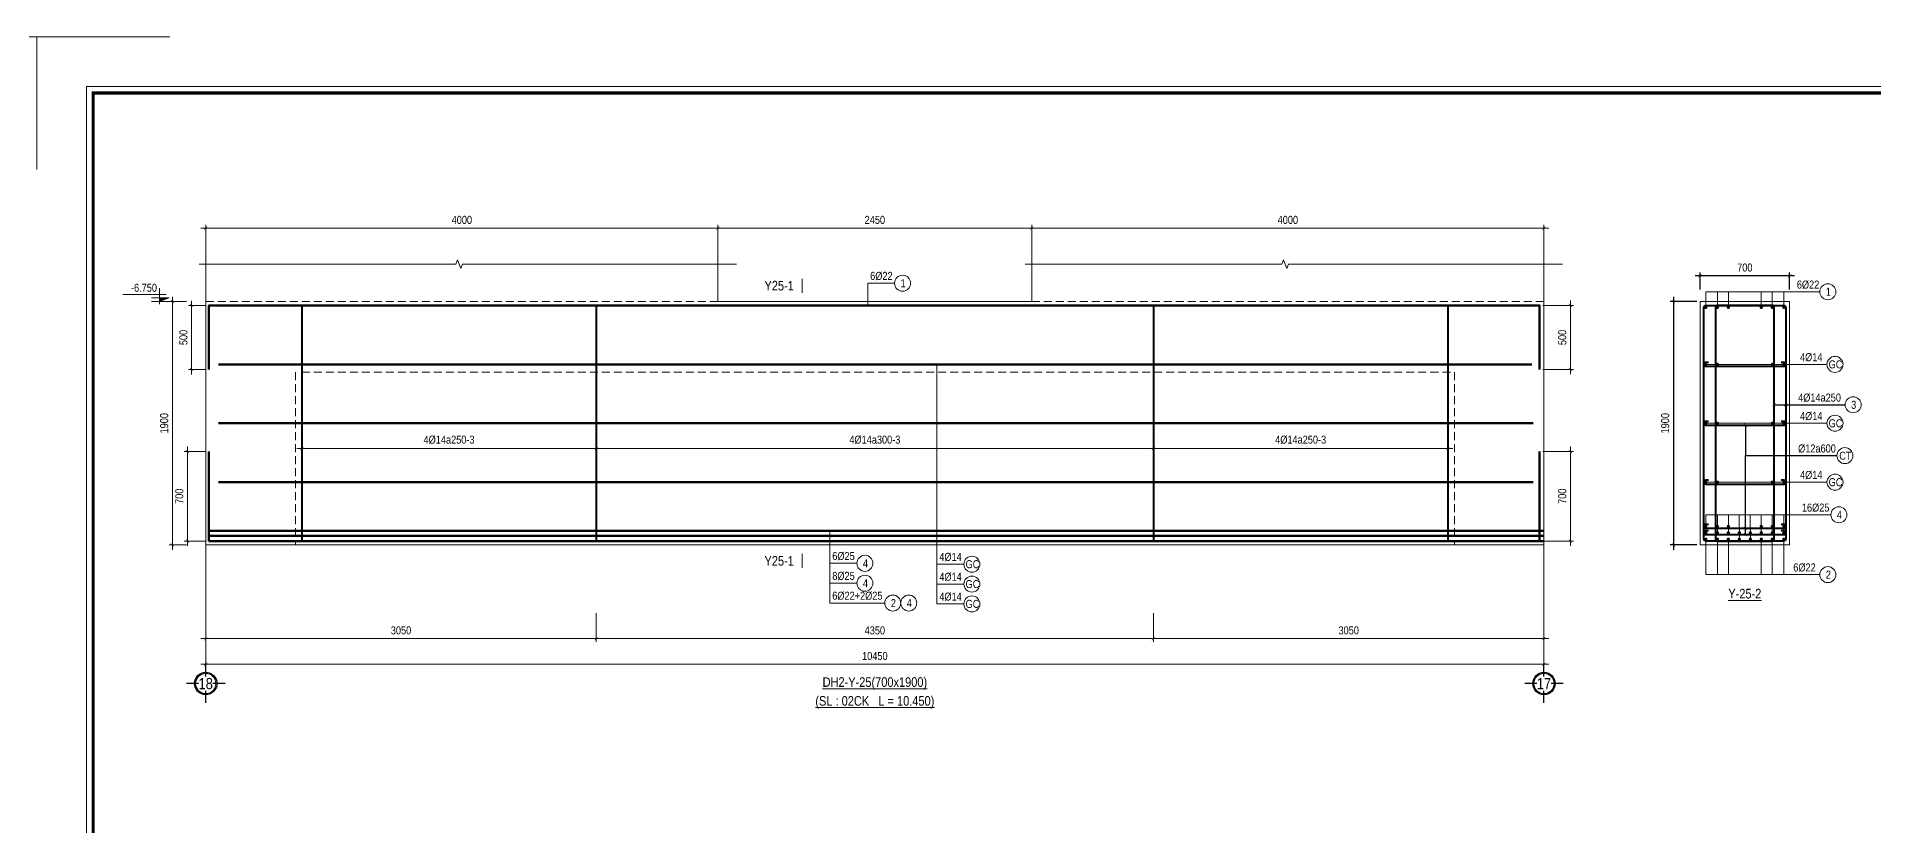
# Model space of a CAD drawing. Header units: millimetres. Extents: x 3014920 to 3563667, y -1638653 to -1356471.
# Drawn here: x 3323837 to 3338178, y -1611834 to -1605675 of the extents above; entities that cross this region are included whole.
import ezdxf
from ezdxf.enums import TextEntityAlignment as Align
from ezdxf.xclip import XClip

# ---------------------------------------------------------------- set-up
doc = ezdxf.new("R2010")
doc.units = ezdxf.units.MM
doc.header["$MEASUREMENT"] = 0
doc.header["$XCLIPFRAME"] = 0
doc.header["$PDMODE"] = 2
for name, pattern in [('6 TANG DIEN HINH 14-15$0$ACAD_ISO10W100', [18, 12, -3, 0, -3]), ('ACAD_ISO04W100', [30, 24, -3, 0, -3]), ('HIDDEN', [0.375, 0.25, -0.125])]:
    doc.linetypes.add(name, pattern=pattern)
doc.layers.get('0').update_dxf_attribs({"lineweight": 9})
doc.layers.get('Defpoints').update_dxf_attribs({"color": 10, "lineweight": 0})
for name, color, linetype, lineweight in [('2', 2, 'Continuous', 20), ('CDAI', 21, 'Continuous', 40), ('CTHEP', 50, 'Continuous', 50), ('DBAO', 90, 'Continuous', 13), ('DGIONG', 130, 'Continuous', 13), ('DMo', 9, 'HIDDEN', 9), ('HATCH', 154, 'Continuous', 9), ('KTH', 154, 'Continuous', 9), ('Net khuat', 8, 'HIDDEN', 13), ('TEXT', 7, 'Continuous', 15), ('TRUC', 251, 'ACAD_ISO04W100', 9)]:
    doc.layers.add(name, color=color, linetype=linetype, lineweight=lineweight)
doc.layers.add('8', color=8, linetype='Continuous')
doc.styles.add('HELVECONDENSE', font='VHELVCN_0.TTF')
doc.styles.add('Star-HelCon', font='VHELVCN_0.TTF')
doc.styles.add('TTP-HelCon', font='VHELVCN_0.TTF')
doc.styles.add('VNI-HELVE-CONDENSE', font='VHELVCN_0.TTF')
doc.dimstyles.new('kc-25', dxfattribs={"dimtxt": 62.5, "dimasz": 20, "dimexe": 20, "dimexo": 50, "dimgap": 25, "dimtad": 3, "dimdec": 0, "dimzin": 0, "dimdsep": 46, "dimtxsty": 'VNI-HELVE-CONDENSE', "dimblk": 'DIM', "dimcen": 2.5, "dimclrd": 256, "dimclre": 154, "dimclrt": 7, "dimaunit": 1, "dimadec": 0, "dimazin": 0, "dimtfac": 1, "dimtdec": 0, "dimtix": 1, "dimtmove": 0, "dimatfit": 3, "dimldrblk": 'DOT', "dimfxl": 1, "dimtolj": 1, "dimtzin": 0, "dimarcsym": 0})
doc.dimstyles.new('TTP-25', dxfattribs={"dimscale": 25, "dimtxt": 2.5, "dimasz": 1, "dimexe": 1, "dimexo": 1, "dimgap": 0.09, "dimtad": 0, "dimdec": 4, "dimrnd": 1, "dimzin": 9, "dimdsep": 46, "dimtxsty": 'TTP-HelCon', "dimblk": 'ARCHTICK', "dimcen": 0.09, "dimdle": 1.5, "dimclrd": 256, "dimclre": 256, "dimclrt": 7, "dimadec": 0, "dimazin": 0, "dimtfac": 1, "dimtdec": 4, "dimtmove": 0, "dimatfit": 3, "dimldrblk": 'ARCHTICK', "dimfxl": 1, "dimtvp": 1, "dimtolj": 1, "dimtzin": 0, "dimarcsym": 0})

# ---------------------------------------------------------------- blocks, each defined once
blk = doc.blocks.new('_ArchTick')
at = {"color": 0, "linetype": 'ByBlock', "const_width": 0.15}
blk.add_lwpolyline([(-0.5, -0.5), (0.5, 0.5)], dxfattribs=at)
blk = doc.blocks.new('*D746')
at = {"layer": 'Defpoints', "color": 0, "transparency": 16777216}
for p in [(10500, -1600), (22750, -1600), (10500, -2101)]:
    blk.add_point(p, dxfattribs=at)
at = {"layer": 'KTH', "lineweight": -2, "transparency": 16777216}
for p, q in [((10500, -1625), (10500, -2126)), ((22750, -1625), (22750, -2126)), ((22788, -2101), (10463, -2101))]:
    blk.add_line(p, q, dxfattribs=at)
at = {"layer": 'KTH', "lineweight": -2, "transparency": 16777216, "xscale": 25, "yscale": 25, "zscale": 25, "rotation": 180}
blk.add_blockref('_ArchTick', (10500, -2101), dxfattribs=at)
at = {"layer": 'KTH', "lineweight": -2, "transparency": 16777216, "xscale": 25, "yscale": 25, "zscale": 25}
blk.add_blockref('_ArchTick', (22750, -2101), dxfattribs=at)
at = {"layer": 'KTH', "color": 7, "transparency": 16777216, "insert": (16625, -2037), "char_height": 62.5, "attachment_point": 5, "style": 'TTP-HelCon'}
blk.add_mtext('\\A1;12250', dxfattribs=at)
blk = doc.blocks.new('*D761')
at = {"layer": 'Defpoints', "color": 0, "transparency": 16777216}
for p in [(-124, 0), (-260, -1900), (-124, -1900)]:
    blk.add_point(p, dxfattribs=at)
at = {"layer": 'KTH', "lineweight": -2, "transparency": 16777216}
for p, q in [((-149, 0), (-285, 0)), ((-260, 38), (-260, -1938)), ((-149, -1900), (-285, -1900))]:
    blk.add_line(p, q, dxfattribs=at)
at = {"layer": 'KTH', "lineweight": -2, "transparency": 16777216, "xscale": 25, "yscale": 25, "zscale": 25}
for p, rotation in [((-260, 0), 90), ((-260, -1900), 270)]:
    blk.add_blockref('_ArchTick', p, dxfattribs=dict(at, rotation=rotation))
at = {"layer": 'KTH', "color": 7, "transparency": 16777216, "insert": (-324, -950), "char_height": 62.5, "attachment_point": 5, "rotation": 90, "style": 'TTP-HelCon'}
blk.add_mtext('\\A1;1900', dxfattribs=at)
blk = doc.blocks.new('CODE')
at = {"layer": 'DBAO'}
for p, q in [((-63, 0), (-138, 30)), ((-138, 30), (0, 30)), ((-138, 0), (0, 0)), ((-113, 55), (224, 55)), ((-63, -20), (-63, 105))]:
    blk.add_line(p, q, dxfattribs=at)
at = {"layer": 'HATCH', "color": 1}
blk.add_solid([(-63, 0), (-138, 30), (-63, 30)], dxfattribs=at)
blk = doc.blocks.new('*D762')
at = {"layer": 'Defpoints', "color": 0, "transparency": 16777216}
for p in [(3050, -2407), (7400, -2407), (7400, -2632)]:
    blk.add_point(p, dxfattribs=at)
at = {"layer": 'KTH', "lineweight": -2, "transparency": 16777216}
for p, q in [((3050, -2432), (3050, -2657)), ((7400, -2432), (7400, -2657)), ((3012, -2632), (7437, -2632))]:
    blk.add_line(p, q, dxfattribs=at)
at = {"layer": 'KTH', "lineweight": -2, "transparency": 16777216, "xscale": 25, "yscale": 25, "zscale": 25, "rotation": 180}
blk.add_blockref('_ArchTick', (3050, -2632), dxfattribs=at)
at = {"layer": 'KTH', "lineweight": -2, "transparency": 16777216, "xscale": 25, "yscale": 25, "zscale": 25}
blk.add_blockref('_ArchTick', (7400, -2632), dxfattribs=at)
at = {"layer": 'KTH', "color": 7, "transparency": 16777216, "insert": (5225, -2568), "char_height": 62.5, "attachment_point": 5, "style": 'TTP-HelCon'}
blk.add_mtext('\\A1;4350', dxfattribs=at)
blk = doc.blocks.new('*D763')
at = {"layer": 'Defpoints', "color": 0, "transparency": 16777216}
for p in [(0, -2407), (3050, -2407), (3050, -2632)]:
    blk.add_point(p, dxfattribs=at)
at = {"layer": 'KTH', "lineweight": -2, "transparency": 16777216}
for p, q in [((0, -2432), (0, -2657)), ((3050, -2432), (3050, -2657)), ((-38, -2632), (3087, -2632))]:
    blk.add_line(p, q, dxfattribs=at)
at = {"layer": 'KTH', "lineweight": -2, "transparency": 16777216, "xscale": 25, "yscale": 25, "zscale": 25, "rotation": 180}
blk.add_blockref('_ArchTick', (0, -2632), dxfattribs=at)
at = {"layer": 'KTH', "lineweight": -2, "transparency": 16777216, "xscale": 25, "yscale": 25, "zscale": 25}
blk.add_blockref('_ArchTick', (3050, -2632), dxfattribs=at)
at = {"layer": 'KTH', "color": 7, "transparency": 16777216, "insert": (1525, -2568), "char_height": 62.5, "attachment_point": 5, "style": 'TTP-HelCon'}
blk.add_mtext('\\A1;3050', dxfattribs=at)
blk = doc.blocks.new('*D764')
at = {"layer": 'Defpoints', "color": 0, "transparency": 16777216}
for p in [(0, -2407), (10450, -2632), (10450, -2832)]:
    blk.add_point(p, dxfattribs=at)
at = {"layer": 'KTH', "lineweight": -2, "transparency": 16777216}
for p, q in [((0, -2432), (0, -2857)), ((10450, -2657), (10450, -2857)), ((-38, -2832), (10487, -2832))]:
    blk.add_line(p, q, dxfattribs=at)
at = {"layer": 'KTH', "lineweight": -2, "transparency": 16777216, "xscale": 25, "yscale": 25, "zscale": 25, "rotation": 180}
blk.add_blockref('_ArchTick', (0, -2832), dxfattribs=at)
at = {"layer": 'KTH', "lineweight": -2, "transparency": 16777216, "xscale": 25, "yscale": 25, "zscale": 25}
blk.add_blockref('_ArchTick', (10450, -2832), dxfattribs=at)
at = {"layer": 'KTH', "color": 7, "transparency": 16777216, "insert": (5225, -2768), "char_height": 62.5, "attachment_point": 5, "style": 'TTP-HelCon'}
blk.add_mtext('\\A1;10450', dxfattribs=at)
blk = doc.blocks.new('*D765')
at = {"layer": 'Defpoints', "color": 0, "transparency": 16777216}
for p in [(3050, -673), (7400, -673), (7400, -1148)]:
    blk.add_point(p, dxfattribs=at)
at = {"layer": 'KTH', "lineweight": -2, "transparency": 16777216}
for p, q in [((3050, -698), (3050, -1173)), ((7400, -698), (7400, -1173)), ((3012, -1148), (7437, -1148))]:
    blk.add_line(p, q, dxfattribs=at)
at = {"layer": 'KTH', "lineweight": -2, "transparency": 16777216, "xscale": 25, "yscale": 25, "zscale": 25, "rotation": 180}
blk.add_blockref('_ArchTick', (3050, -1148), dxfattribs=at)
at = {"layer": 'KTH', "lineweight": -2, "transparency": 16777216, "xscale": 25, "yscale": 25, "zscale": 25}
blk.add_blockref('_ArchTick', (7400, -1148), dxfattribs=at)
at = {"layer": 'KTH', "color": 7, "transparency": 16777216, "insert": (5225, -1079), "char_height": 62.5, "attachment_point": 5, "style": 'TTP-HelCon'}
blk.add_mtext('\\A1;4Þ14a300-3', dxfattribs=at)
blk = doc.blocks.new('dau truc')
blk.add_circle((0, 0), 180)
at = {"layer": '8'}
for p, q in [((0, 127), (0, 345)), ((-127, 0), (-345, 0)), ((0, -345), (0, -127)), ((345, 0), (127, 0))]:
    blk.add_line(p, q, dxfattribs=at)
blk.add_circle((0, 0), 200, dxfattribs=at)
at = {"layer": 'TEXT', "style": 'HELVECONDENSE'}
blk.add_attdef('A', text='', height=233, dxfattribs=at).set_placement((0, 0), align=Align.MIDDLE)
blk = doc.blocks.new('*D766')
at = {"layer": 'Defpoints', "color": 0, "transparency": 16777216}
for p in [(7400, -2407), (10450, -2407), (7400, -2632)]:
    blk.add_point(p, dxfattribs=at)
at = {"layer": 'KTH', "lineweight": -2, "transparency": 16777216}
for p, q in [((7400, -2432), (7400, -2657)), ((10450, -2432), (10450, -2657)), ((10487, -2632), (7362, -2632))]:
    blk.add_line(p, q, dxfattribs=at)
at = {"layer": 'KTH', "lineweight": -2, "transparency": 16777216, "xscale": 25, "yscale": 25, "zscale": 25, "rotation": 180}
blk.add_blockref('_ArchTick', (7400, -2632), dxfattribs=at)
at = {"layer": 'KTH', "lineweight": -2, "transparency": 16777216, "xscale": 25, "yscale": 25, "zscale": 25}
blk.add_blockref('_ArchTick', (10450, -2632), dxfattribs=at)
at = {"layer": 'KTH', "color": 7, "transparency": 16777216, "insert": (8925, -2568), "char_height": 62.5, "attachment_point": 5, "style": 'TTP-HelCon'}
blk.add_mtext('\\A1;3050', dxfattribs=at)
blk = doc.blocks.new('*D767')
at = {"layer": 'Defpoints', "color": 0, "transparency": 16777216}
for p in [(7400, -673), (9700, -673), (7400, -1148)]:
    blk.add_point(p, dxfattribs=at)
at = {"layer": 'KTH', "lineweight": -2, "transparency": 16777216}
for p, q in [((7400, -698), (7400, -1173)), ((9700, -698), (9700, -1173)), ((9737, -1148), (7362, -1148))]:
    blk.add_line(p, q, dxfattribs=at)
at = {"layer": 'KTH', "lineweight": -2, "transparency": 16777216, "xscale": 25, "yscale": 25, "zscale": 25, "rotation": 180}
blk.add_blockref('_ArchTick', (7400, -1148), dxfattribs=at)
at = {"layer": 'KTH', "lineweight": -2, "transparency": 16777216, "xscale": 25, "yscale": 25, "zscale": 25}
blk.add_blockref('_ArchTick', (9700, -1148), dxfattribs=at)
at = {"layer": 'KTH', "color": 7, "transparency": 16777216, "insert": (8550, -1079), "char_height": 62.5, "attachment_point": 5, "style": 'TTP-HelCon'}
blk.add_mtext('\\A1;4Þ14a250-3', dxfattribs=at)
blk = doc.blocks.new('DIM')
h = blk.add_hatch(color=1)
h.paths.add_polyline_path([(0.49, 0.29, 1), (0.29, 0.49), (-0.19, 0), (0.19, 0)])
h.paths.add_polyline_path([(0.19, 0), (-0.19, 0), (-0.49, -0.29, 1), (-0.29, -0.49)])
at = {"color": 9}
for p, q in [((-0.19, 0), (-1.5, 0)), ((0.19, 0), (1.5, 0))]:
    blk.add_line(p, q, dxfattribs=at)
at = {"color": 1}
for p, q in [((-0.49, -0.29), (0.29, 0.49)), ((-0.29, -0.49), (0.49, 0.29)), ((-0.19, 0), (0.19, 0))]:
    blk.add_line(p, q, dxfattribs=at)
blk.add_arc((-0.39, -0.39), 0.138, 135, 315, dxfattribs=at)
blk = doc.blocks.new('*D768')
at = {"layer": 'Defpoints', "color": 0, "transparency": 16777216}
for p in [(750, -651), (3050, -651), (3050, -1148)]:
    blk.add_point(p, dxfattribs=at)
at = {"layer": 'KTH', "lineweight": -2, "transparency": 16777216}
for p, q in [((750, -676), (750, -1173)), ((3050, -676), (3050, -1173)), ((712, -1148), (3087, -1148))]:
    blk.add_line(p, q, dxfattribs=at)
at = {"layer": 'KTH', "lineweight": -2, "transparency": 16777216, "xscale": 25, "yscale": 25, "zscale": 25, "rotation": 180}
blk.add_blockref('_ArchTick', (750, -1148), dxfattribs=at)
at = {"layer": 'KTH', "lineweight": -2, "transparency": 16777216, "xscale": 25, "yscale": 25, "zscale": 25}
blk.add_blockref('_ArchTick', (3050, -1148), dxfattribs=at)
at = {"layer": 'KTH', "color": 7, "transparency": 16777216, "insert": (1900, -1079), "char_height": 62.5, "attachment_point": 5, "style": 'TTP-HelCon'}
blk.add_mtext('\\A1;4Þ14a250-3', dxfattribs=at)
blk = doc.blocks.new('*D769')
at = {"layer": 'Defpoints', "color": 0, "transparency": 16777216}
for p in [(10450, 574), (10450, 300), (6450, 200)]:
    blk.add_point(p, dxfattribs=at)
at = {"layer": 'KTH', "lineweight": -2, "transparency": 16777216}
for p, q in [((6412, 574), (10487, 574)), ((6450, 225), (6450, 599)), ((10450, 325), (10450, 599))]:
    blk.add_line(p, q, dxfattribs=at)
at = {"layer": 'KTH', "lineweight": -2, "transparency": 16777216, "xscale": 25, "yscale": 25, "zscale": 25, "rotation": 180}
blk.add_blockref('_ArchTick', (6450, 574), dxfattribs=at)
at = {"layer": 'KTH', "lineweight": -2, "transparency": 16777216, "xscale": 25, "yscale": 25, "zscale": 25}
blk.add_blockref('_ArchTick', (10450, 574), dxfattribs=at)
at = {"layer": 'KTH', "color": 7, "transparency": 16777216, "insert": (8450, 638), "char_height": 62.5, "attachment_point": 5, "style": 'TTP-HelCon'}
blk.add_mtext('\\A1;4000', dxfattribs=at)
blk = doc.blocks.new('*D770')
at = {"layer": 'Defpoints', "color": 0, "transparency": 16777216}
for p in [(4000, 574), (4000, 200), (6450, 200)]:
    blk.add_point(p, dxfattribs=at)
at = {"layer": 'KTH', "lineweight": -2, "transparency": 16777216}
for p, q in [((6487, 574), (3962, 574)), ((4000, 225), (4000, 599)), ((6450, 225), (6450, 599))]:
    blk.add_line(p, q, dxfattribs=at)
at = {"layer": 'KTH', "lineweight": -2, "transparency": 16777216, "xscale": 25, "yscale": 25, "zscale": 25, "rotation": 180}
blk.add_blockref('_ArchTick', (4000, 574), dxfattribs=at)
at = {"layer": 'KTH', "lineweight": -2, "transparency": 16777216, "xscale": 25, "yscale": 25, "zscale": 25}
blk.add_blockref('_ArchTick', (6450, 574), dxfattribs=at)
at = {"layer": 'KTH', "color": 7, "transparency": 16777216, "insert": (5225, 638), "char_height": 62.5, "attachment_point": 5, "style": 'TTP-HelCon'}
blk.add_mtext('\\A1;2450', dxfattribs=at)
blk = doc.blocks.new('*D771')
at = {"layer": 'Defpoints', "color": 0, "transparency": 16777216}
for p in [(0, 574), (0, 300), (4000, 200)]:
    blk.add_point(p, dxfattribs=at)
at = {"layer": 'KTH', "lineweight": -2, "transparency": 16777216}
for p, q in [((4037, 574), (-38, 574)), ((0, 325), (0, 599)), ((4000, 225), (4000, 599))]:
    blk.add_line(p, q, dxfattribs=at)
at = {"layer": 'KTH', "lineweight": -2, "transparency": 16777216, "xscale": 25, "yscale": 25, "zscale": 25, "rotation": 180}
blk.add_blockref('_ArchTick', (0, 574), dxfattribs=at)
at = {"layer": 'KTH', "lineweight": -2, "transparency": 16777216, "xscale": 25, "yscale": 25, "zscale": 25}
blk.add_blockref('_ArchTick', (4000, 574), dxfattribs=at)
at = {"layer": 'KTH', "color": 7, "transparency": 16777216, "insert": (2000, 638), "char_height": 62.5, "attachment_point": 5, "style": 'TTP-HelCon'}
blk.add_mtext('\\A1;4000', dxfattribs=at)
blk = doc.blocks.new('*D772')
at = {"layer": 'Defpoints', "color": 0, "transparency": 16777216}
for p in [(10415, -30), (10415, -530), (10656, -530)]:
    blk.add_point(p, dxfattribs=at)
at = {"layer": 'KTH', "lineweight": -2, "transparency": 16777216}
for p, q in [((10656, 8), (10656, -567)), ((10440, -30), (10681, -30)), ((10440, -530), (10681, -530))]:
    blk.add_line(p, q, dxfattribs=at)
at = {"layer": 'KTH', "lineweight": -2, "transparency": 16777216, "xscale": 25, "yscale": 25, "zscale": 25}
for p, rotation in [((10656, -30), 90), ((10656, -530), 270)]:
    blk.add_blockref('_ArchTick', p, dxfattribs=dict(at, rotation=rotation))
at = {"layer": 'KTH', "color": 7, "transparency": 16777216, "insert": (10593, -280), "char_height": 62.5, "attachment_point": 5, "rotation": 90, "style": 'TTP-HelCon'}
blk.add_mtext('\\A1;500', dxfattribs=at)
blk = doc.blocks.new('*D773')
at = {"layer": 'Defpoints', "color": 0, "transparency": 16777216}
for p in [(10415, -1170), (10415, -1870), (10656, -1870)]:
    blk.add_point(p, dxfattribs=at)
at = {"layer": 'KTH', "lineweight": -2, "transparency": 16777216}
for p, q in [((10656, -1132), (10656, -1907)), ((10440, -1170), (10681, -1170)), ((10440, -1870), (10681, -1870))]:
    blk.add_line(p, q, dxfattribs=at)
at = {"layer": 'KTH', "lineweight": -2, "transparency": 16777216, "xscale": 25, "yscale": 25, "zscale": 25}
for p, rotation in [((10656, -1170), 90), ((10656, -1870), 270)]:
    blk.add_blockref('_ArchTick', p, dxfattribs=dict(at, rotation=rotation))
at = {"layer": 'KTH', "color": 7, "transparency": 16777216, "insert": (10593, -1520), "char_height": 62.5, "attachment_point": 5, "rotation": 90, "style": 'TTP-HelCon'}
blk.add_mtext('\\A1;700', dxfattribs=at)
blk = doc.blocks.new('*D774')
at = {"layer": 'Defpoints', "color": 0, "transparency": 16777216}
for p in [(25, -1170), (-143, -1870), (25, -1870)]:
    blk.add_point(p, dxfattribs=at)
at = {"layer": 'KTH', "lineweight": -2, "transparency": 16777216}
for p, q in [((-143, -1132), (-143, -1907)), ((0, -1170), (-168, -1170)), ((0, -1870), (-168, -1870))]:
    blk.add_line(p, q, dxfattribs=at)
at = {"layer": 'KTH', "lineweight": -2, "transparency": 16777216, "xscale": 25, "yscale": 25, "zscale": 25}
for p, rotation in [((-143, -1170), 90), ((-143, -1870), 270)]:
    blk.add_blockref('_ArchTick', p, dxfattribs=dict(at, rotation=rotation))
at = {"layer": 'KTH', "color": 7, "transparency": 16777216, "insert": (-206, -1520), "char_height": 62.5, "attachment_point": 5, "rotation": 90, "style": 'TTP-HelCon'}
blk.add_mtext('\\A1;700', dxfattribs=at)
blk = doc.blocks.new('*D775')
at = {"layer": 'Defpoints', "color": 0, "transparency": 16777216}
for p in [(25, -30), (-110, -530), (25, -530)]:
    blk.add_point(p, dxfattribs=at)
at = {"layer": 'KTH', "lineweight": -2, "transparency": 16777216}
for p, q in [((-110, 7), (-110, -568)), ((0, -30), (-135, -30)), ((0, -530), (-135, -530))]:
    blk.add_line(p, q, dxfattribs=at)
at = {"layer": 'KTH', "lineweight": -2, "transparency": 16777216, "xscale": 25, "yscale": 25, "zscale": 25}
for p, rotation in [((-110, -30), 90), ((-110, -530), 270)]:
    blk.add_blockref('_ArchTick', p, dxfattribs=dict(at, rotation=rotation))
at = {"layer": 'KTH', "color": 7, "transparency": 16777216, "insert": (-174, -280), "char_height": 62.5, "attachment_point": 5, "rotation": 90, "style": 'TTP-HelCon'}
blk.add_mtext('\\A1;500', dxfattribs=at)
blk = doc.blocks.new('MC')
at = {"layer": 'CTHEP', "const_width": 10, "elevation": 0}
blk.add_lwpolyline([(36, 150), (36, 0)], dxfattribs=at)
at = {"layer": 'TEXT', "style": 'TTP-HelCon'}
blk.add_attdef('A', text='', height=100, dxfattribs=at).set_placement((-50, 26), align=Align.RIGHT)
blk = doc.blocks.new('*D795')
at = {"layer": 'Defpoints', "color": 0, "ltscale": 500, "transparency": 16777216}
for p in [(3336825, -1607744), (3336617, -1609644), (3336825, -1609644)]:
    blk.add_point(p, dxfattribs=at)
at = {"layer": 'KTH', "lineweight": -2, "ltscale": 500, "transparency": 16777216}
for p, q in [((3336800, -1607744), (3336592, -1607744)), ((3336617, -1607707), (3336617, -1609682)), ((3336800, -1609644), (3336592, -1609644))]:
    blk.add_line(p, q, dxfattribs=at)
at = {"layer": 'KTH', "lineweight": -2, "ltscale": 500, "transparency": 16777216, "xscale": 25, "yscale": 25, "zscale": 25}
for p, rotation in [((3336617, -1607744), 90), ((3336617, -1609644), 270)]:
    blk.add_blockref('_ArchTick', p, dxfattribs=dict(at, rotation=rotation))
at = {"layer": 'KTH', "color": 7, "ltscale": 500, "transparency": 16777216, "insert": (3336553, -1608694), "char_height": 62.5, "attachment_point": 5, "rotation": 90, "style": 'TTP-HelCon'}
blk.add_mtext('\\A1;1900', dxfattribs=at)
blk = doc.blocks.new('*D796')
at = {"layer": 'Defpoints', "color": 0, "ltscale": 500, "transparency": 16777216}
for p in [(3336825, -1607542), (3336825, -1607675), (3337525, -1607675)]:
    blk.add_point(p, dxfattribs=at)
at = {"layer": 'KTH', "lineweight": -2, "ltscale": 500, "transparency": 16777216}
for p, q in [((3337562, -1607542), (3336787, -1607542)), ((3336825, -1607650), (3336825, -1607517)), ((3337525, -1607650), (3337525, -1607517))]:
    blk.add_line(p, q, dxfattribs=at)
at = {"layer": 'KTH', "lineweight": -2, "ltscale": 500, "transparency": 16777216, "xscale": 25, "yscale": 25, "zscale": 25, "rotation": 180}
blk.add_blockref('_ArchTick', (3336825, -1607542), dxfattribs=at)
at = {"layer": 'KTH', "lineweight": -2, "ltscale": 500, "transparency": 16777216, "xscale": 25, "yscale": 25, "zscale": 25}
blk.add_blockref('_ArchTick', (3337525, -1607542), dxfattribs=at)
at = {"layer": 'KTH', "color": 7, "ltscale": 500, "transparency": 16777216, "insert": (3337175, -1607478), "char_height": 62.5, "attachment_point": 5, "style": 'TTP-HelCon'}
blk.add_mtext('\\A1;700', dxfattribs=at)
blk = doc.blocks.new('CHG_XX_Khung ten')
blk.add_lwpolyline([(15, 579), (826, 579), (826, 15), (15, 15)], close=True)
at = {"color": 4, "linetype": 'Continuous', "const_width": 1}
blk.add_lwpolyline([(17, 577), (824, 577), (824, 17), (17, 17)], close=True, dxfattribs=at)
at = {"layer": 'Defpoints', "color": 1, "ltscale": 2}
for points in [[(40.06, 594), (0, 594), (0, 554)], [(800.94, 594), (841, 594), (841, 554)]]:
    blk.add_lwpolyline(points, dxfattribs=at)
blk = doc.blocks.new('2Y-24')
at = {"layer": 'CTHEP'}
for p, q in [((59365.00001, -500), (1530.00001, -500)), ((1530.00001, -970), (59445.00001, -970))]:
    blk.add_line(p, q, dxfattribs=at)
blk.add_lwpolyline([(1570.00001, -229.99859), (1570.00001, -30), (59445.00001, -30), (59445.00001, -229.56756)], dxfattribs=at)
at = {"layer": 'KTH'}
dim = blk.add_linear_dim(base=(10500.00181, -2101), p1=(22750.00001, -1600), p2=(10500.00181, -1600), dimstyle='TTP-25', override={"dimtmove": 1}, dxfattribs=at)
dim.commit()
dim.dimension.update_dxf_attribs({"geometry": '*D746', "text_midpoint": (16625.00091, -2037.16667)})
blk = doc.blocks.new('2Y-25')
at = {"layer": 'CDAI'}
for points in [[(749.99706, -30), (749.99706, -1870)], [(3049.99706, -30), (3049.99706, -1870)], [(7399.98956, -30), (7399.98956, -1870)], [(9699.9925, -30), (9699.9925, -1870)]]:
    blk.add_lwpolyline(points, dxfattribs=at)
at = {"layer": 'CTHEP'}
for p, q in [((10356.30634, -490), (99.99117, -490)), ((10365.77362, -950), (99.99117, -950)), ((24.53425, -1870), (24.53425, -1170)), ((10414.99235, -1869.99244), (10414.99235, -1169.99244)), ((10365.77362, -1410), (99.99117, -1410)), ((24.53425, -1870), (10449.99119, -1870))]:
    blk.add_line(p, q, dxfattribs=at)
for points in [[(24.53425, -530), (24.53425, -30), (10414.99235, -30), (10414.99235, -529.99245)], [(7399.98956, -1790), (24.53425, -1790)], [(7399.98956, -1830), (24.53425, -1830)], [(7399.98956, -1789.99999), (10449.99125, -1789.99999)], [(7399.98956, -1830), (10449.99122, -1830)]]:
    blk.add_lwpolyline(points, dxfattribs=at)
at = {"layer": 'DBAO', "linetype": 'Continuous'}
for p, q in [((-0.0075, 292.85326), (-0.0075, 0)), ((3999.99383, 292.85326), (3999.99383, 0)), ((6449.99383, 292.85326), (6449.99383, 0)), ((10449.99117, -1900), (10449.9925, 292.85326)), ((4000.00133, 0), (6450.00133, 0))]:
    blk.add_line(p, q, dxfattribs=at)
at = {"layer": 'DBAO', "linetype": 'Continuous', "flags": 128}
blk.add_lwpolyline([(10449.99117, -1900), (-0.00883, -1900), (-0.00883, 0)], dxfattribs=at)
at = {"layer": 'DGIONG', "linetype": 'Continuous', "flags": 128}
for points in [[(4145.36716, 292.85326), (2003.84634, 292.85326), (1991.34634, 258.50979), (1966.34634, 327.19673), (1953.84634, 292.85326), (-50.0225, 292.85326)], [(10595.36849, 292.85326), (8453.84766, 292.85326), (8441.34766, 258.50979), (8416.34766, 327.19673), (8403.84766, 292.85326), (6399.97882, 292.85326)]]:
    blk.add_lwpolyline(points, dxfattribs=at)
at = {"layer": 'DGIONG'}
for centre in [(5441.43312, 143.92733), (5147.35741, -2043.93133), (5983.13567, -2050.75583), (5147.35737, -2198.91234), (5983.13567, -2205.73684), (5365.24687, -2353.89334), (5490.24687, -2353.89334), (5983.13567, -2360.71784)]:
    blk.add_circle(centre, 62.5, dxfattribs=at)
at = {"layer": 'Net khuat', "ltscale": 250}
for p, q in [((-0.0075, 0), (0, 0)), ((-0.0075, 0), (3999.99383, 0)), ((699.98956, 0), (699.99706, 0)), ((3999.99383, 0), (4000.00133, 0)), ((6449.99383, 0), (6450.00133, 0)), ((6449.99383, 0), (10449.9925, 0)), ((699.98956, -549.96736), (699.98956, -1900)), ((749.98956, -549.96736), (9749.9925, -549.98529)), ((9749.9925, -549.98529), (9749.9925, -1900)), ((10449.99117, -549.98684), (10449.99117, -1900))]:
    blk.add_line(p, q, dxfattribs=at)
at = {"layer": 'TRUC', "linetype": '6 TANG DIEN HINH 14-15$0$ACAD_ISO10W100', "ltscale": 1250}
for points in [[(-0.0075, 378.27092), (-0.0075, -2669.34459)], [(10449.99117, 378.27092), (10449.99117, -2879.76809)]]:
    blk.add_lwpolyline(points, dxfattribs=at)
at = {"layer": '2', "ltscale": 300}
ref = blk.add_blockref('dau truc', (-0.0075, -2982.99119), dxfattribs=dict(at, xscale=0.436713129747659, yscale=0.436713129747659, zscale=0.436713129747659))
ref.add_attrib('A', '18', dxfattribs={"layer": 'TEXT', "height": 87.5, "style": 'HELVECONDENSE'}).set_placement((-0.0075, -2982.99119), align=Align.MIDDLE)
ref = blk.add_blockref('dau truc', (10449.99117, -2982.99119), dxfattribs=dict(at, xscale=0.436713129747659, yscale=0.436713129747659, zscale=0.436713129747659))
ref.add_attrib('A', '17', dxfattribs={"layer": 'TEXT', "height": 87.5, "style": 'HELVECONDENSE'}).set_placement((10449.99117, -2982.99119), align=Align.MIDDLE)
at = {"layer": 'KTH', "linetype": 'Continuous', "xscale": -1}
blk.add_blockref('CODE', (-422.94689, 0), dxfattribs=at)
at = {"layer": 'TEXT', "style": 'TTP-HelCon'}
for s, p in [('6Þ22', (5188.44489, 169.78028, 0)), ('6Þ25', (4892.43903, -2018.07839, 0)), ('4Þ14', (5728.21729, -2024.90289, 0)), ('8Þ25', (4892.439, -2173.05939, 0)), ('4Þ14', (5728.21729, -2179.88389, 0)), ('6Þ22+2Þ25', (4892.439, -2328.04039, 0)), ('4Þ14', (5728.21729, -2334.86489, 0))]:
    blk.add_text(s, height=62.5, dxfattribs=at).set_placement(p)
at = {"layer": 'TEXT', "style": 'Star-HelCon'}
for s, p in [('1', (5445.59979, 143.92733)), ('4', (5151.52408, -2043.93133)), ('GC', (5987.30234, -2050.75583)), ('4', (5151.52404, -2198.91234)), ('GC', (5987.30234, -2205.73684)), ('2', (5369.41354, -2353.89334)), ('4', (5494.41354, -2353.89334)), ('GC', (5987.30234, -2360.71784))]:
    blk.add_text(s, height=62.5, dxfattribs=at).set_placement(p, align=Align.MIDDLE)
at = {"layer": 'TEXT', "style": 'TTP-HelCon'}
blk.add_text('-6.750', height=62.5, dxfattribs=at).set_placement((-380.68022, 76.99499), align=Align.RIGHT)
for s, p in [('%%UDH2-Y-25(700x1900)', (5224.99331, -3008.81666)), ('%%U(SL : 02CK   L = 10.450)', (5224.99331, -3155.71125))]:
    blk.add_text(s, height=75, dxfattribs=at).set_placement(p, align=Align.CENTER)
at = {"layer": 'KTH'}
for base, p1, p2, picture, middle in [((-0.0075, 574.00461), (3999.99383, 200), (-0.0075, 300), '*D771', (1999.99316, 637.83794)), ((3999.99383, 574.00461), (6449.99383, 200), (3999.99383, 200), '*D770', (5224.99383, 637.83794)), ((3049.99706, -2632.17092), (-0.00882, -2407.17092), (3049.99706, -2407.17092), '*D763', (1524.99412, -2568.33759)), ((7399.98956, -2632.17092), (3049.99706, -2407.17092), (7399.98956, -2407.17092), '*D762', (5224.99331, -2568.33759))]:
    dim = blk.add_linear_dim(base=base, p1=p1, p2=p2, dimstyle='TTP-25', override={"dimtmove": 1}, dxfattribs=at)
    dim.commit()
    dim.dimension.update_dxf_attribs({"geometry": picture, "text_midpoint": middle})
for base, p1, p2, angle, picture, middle in [((10449.99117, 574.00461), (6449.99383, 200), (10449.99117, 300), 180, '*D769', (8449.9925, 637.83794)), ((-260.44689, -1900), (-124.44689, 0), (-124.44689, -1900), 90, '*D761', (-324.28022, -950)), ((10449.99117, -2832.12666), (-0.00883, -2407.17092), (10449.99117, -2632.17092), 180, '*D764', (5224.99117, -2768.29332)), ((7399.98956, -2632.17092), (10449.99117, -2407.17092), (7399.98956, -2407.17092), 180, '*D766', (8924.99037, -2568.33759))]:
    dim = blk.add_linear_dim(base=base, p1=p1, p2=p2, angle=angle, dimstyle='TTP-25', override={"dimtmove": 1}, dxfattribs=at)
    dim.commit()
    dim.dimension.update_dxf_attribs({"geometry": picture, "text_midpoint": middle})
at = {"layer": 'KTH', "color": 5}
for base, p1, p2, picture, middle in [((-109.79958, -530), (24.53425, -30), (24.53425, -530), '*D775', (-173.63291, -280)), ((10656.47139, -529.99245), (10414.99235, -29.99245), (10414.99235, -529.99245), '*D772', (10592.63806, -279.99245)), ((-142.545, -1870), (24.53425, -1170), (24.53425, -1870), '*D774', (-206.37833, -1520)), ((10656.47139, -1869.99244), (10414.99235, -1169.99244), (10414.99235, -1869.99244), '*D773', (10592.63806, -1519.99244))]:
    dim = blk.add_linear_dim(base=base, p1=p1, p2=p2, angle=90, dimstyle='TTP-25', dxfattribs=at)
    dim.commit()
    dim.dimension.update_dxf_attribs({"geometry": picture, "text_midpoint": middle})
at = {"layer": 'KTH'}
for base, p1, p2, text, picture, middle in [((3049.99706, -1148.45559), (749.99706, -651.31892), (3049.99706, -651.31892), '4Þ14a250-3', '*D768', (1899.99706, -1078.53893)), ((7399.98956, -1148.45559), (3049.99706, -672.72609), (7399.98956, -672.72609), '4Þ14a300-3', '*D765', (5224.99331, -1078.53893))]:
    dim = blk.add_linear_dim(base=base, p1=p1, p2=p2, text=text, dimstyle='TTP-25', override={"dimtmove": 1}, dxfattribs=at)
    dim.commit()
    dim.dimension.update_dxf_attribs({"geometry": picture, "text_midpoint": middle})
dim = blk.add_linear_dim(base=(7399.98956, -1148.45559), p1=(9699.9925, -672.72609), p2=(7399.98956, -672.72609), angle=180, text='4Þ14a250-3', dimstyle='TTP-25', override={"dimtmove": 1}, dxfattribs=at)
dim.commit()
dim.dimension.update_dxf_attribs({"geometry": '*D767', "text_midpoint": (8549.99103, -1078.53893)})
at = {"layer": 'DGIONG'}
for points in [[(5169.93312, -30), (5169.93286, 143.92733), (5378.93312, 143.92733)], [(5709.70544, -490), (5709.70526, -2050.75583), (5920.63567, -2050.75583)], [(5709.70544, -950), (5709.70526, -2360.71784), (5920.63567, -2360.71784)], [(5709.70534, -1410), (5709.70526, -2205.73684), (5920.63567, -2205.73684)], [(4873.92712, -1830), (4873.92696, -2198.91234), (5084.85737, -2198.91234)], [(4873.92711, -1790), (4873.927, -2043.93133), (5084.85741, -2043.93133)], [(4873.92708, -1870), (4873.92696, -2353.89334), (5302.74687, -2353.89334)]]:
    blk.add_leader(points, dimstyle='kc-25', override={"dimtad": 0, "dimldrblk": 'ArchTick', "dimfxl": 100, "dimarcsym": 1}, dxfattribs=at)

msp = doc.modelspace()

# ---------------------------------------------------------------- linework, layer by layer
at = {"layer": 'CDAI'}
for points in [[(3336873.72942, -1607774.03407), (3337476.22942, -1607774.03407, -0.4142135624), (3337494.97942, -1607792.78407), (3337494.97942, -1609595.28407, -0.4142135624), (3337476.22942, -1609614.03407), (3336873.72942, -1609614.03407, -0.4142135624), (3336854.97942, -1609595.28407), (3336854.97942, -1607792.78407, -0.4142135624)], [(3337385.51514, -1607774.03407), (3336964.44371, -1607774.03407, 0.4142135624), (3336945.69371, -1607792.78407), (3336945.69371, -1609595.28408, 0.4142135624), (3336964.44371, -1609614.03408), (3337385.51514, -1609614.03407, 0.4142135624), (3337404.26514, -1609595.28407), (3337404.26514, -1607792.78407, 0.4142135624)]]:
    msp.add_lwpolyline(points, format="xyb", close=True, dxfattribs=at)
for points in [[(3336891.89941, -1608219.03407), (3336869.97942, -1608219.03407, 0.4142135624), (3336854.97942, -1608234.03407, 0.4142135624), (3336869.97942, -1608249.03407), (3337479.97942, -1608249.03407, 0.4142135624), (3337494.97942, -1608234.03407, 0.4142135624), (3337479.97942, -1608219.03407), (3337458.05943, -1608219.03407)], [(3336891.89941, -1608679.03407), (3336869.97942, -1608679.03407, 0.4142135624), (3336854.97942, -1608694.03407, 0.4142135624), (3336869.97942, -1608709.03407), (3337479.97942, -1608709.03407, 0.4142135624), (3337494.97942, -1608694.03407, 0.4142135624), (3337479.97942, -1608679.03407), (3337458.05943, -1608679.03407)], [(3336891.89941, -1609139.03407), (3336869.97942, -1609139.03407, 0.4142135624), (3336854.97942, -1609154.03407, 0.4142135624), (3336869.97942, -1609169.03407), (3337479.97942, -1609169.03407, 0.4142135624), (3337494.97942, -1609154.03407, 0.4142135624), (3337479.97942, -1609139.03407), (3337458.05943, -1609139.03407)], [(3336891.89941, -1609484.03407), (3336869.97942, -1609484.03407, 0.4142135624), (3336854.97942, -1609499.03407, 0.4142135624), (3336869.97942, -1609514.03407), (3337479.97942, -1609514.03407, 0.4142135624), (3337494.97942, -1609499.03407, 0.4142135624), (3337479.97942, -1609484.03407), (3337458.05943, -1609484.03407)], [(3336891.89941, -1609534.03407), (3336869.97942, -1609534.03407, 0.4142135624), (3336854.97942, -1609549.03407, 0.4142135624), (3336869.97942, -1609564.03407), (3337479.97942, -1609564.03407, 0.4142135624), (3337494.97942, -1609549.03407, 0.4142135624), (3337479.97942, -1609534.03407), (3337458.05943, -1609534.03407)]]:
    msp.add_lwpolyline(points, format="xyb", dxfattribs=at)
at = {"layer": 'CTHEP', "const_width": 12.5}
for points in [[(3336863.72942, -1607789.03407, 1), (3336876.22942, -1607789.03407, 1)], [(3336954.44371, -1607789.03407, -1), (3336966.94371, -1607789.03407, -1)], [(3337040.15799, -1607789.03407, -1), (3337052.65799, -1607789.03407, -1)], [(3337309.80085, -1607789.03407, 1), (3337297.30085, -1607789.03407, 1)], [(3337395.51514, -1607789.03407, 1), (3337383.01514, -1607789.03407, 1)], [(3337473.72942, -1607789.03407, 1), (3337486.22942, -1607789.03407, 1)], [(3336863.72942, -1608234.03407, 1), (3336876.22942, -1608234.03407, 1)], [(3336954.44371, -1608234.03407, 1), (3336966.94371, -1608234.03407, 1)], [(3337383.01514, -1608234.03407, 1), (3337395.51514, -1608234.03407, 1)], [(3337473.72942, -1608234.03407, 1), (3337486.22942, -1608234.03407, 1)], [(3336863.72942, -1608694.03407, 1), (3336876.22942, -1608694.03407, 1)], [(3336954.44371, -1608694.03407, 1), (3336966.94371, -1608694.03407, 1)], [(3337383.01514, -1608694.03407, 1), (3337395.51514, -1608694.03407, 1)], [(3337473.72942, -1608694.03407, 1), (3337486.22942, -1608694.03407, 1)], [(3336863.72942, -1609154.03407, 1), (3336876.22942, -1609154.03407, 1)], [(3336954.44371, -1609154.03407, 1), (3336966.94371, -1609154.03407, 1)], [(3337383.01514, -1609154.03407, 1), (3337395.51514, -1609154.03407, 1)], [(3337473.72942, -1609154.03407, 1), (3337486.22942, -1609154.03407, 1)], [(3336863.72942, -1609499.03407, -1), (3336876.22942, -1609499.03407, -1)], [(3336863.72942, -1609549.03407, -1), (3336876.22942, -1609549.03407, -1)], [(3336863.72942, -1609599.03407, 1), (3336876.22942, -1609599.03407, 1)], [(3336954.44371, -1609499.03407, 1), (3336966.94371, -1609499.03407, 1)], [(3336954.44371, -1609549.03407, 1), (3336966.94371, -1609549.03407, 1)], [(3336954.44371, -1609599.03407, 1), (3336966.94371, -1609599.03407, 1)], [(3337040.15799, -1609499.03407, 1), (3337052.65799, -1609499.03407, 1)], [(3337040.15799, -1609549.03407, 1), (3337052.65799, -1609549.03407, 1)], [(3337040.15799, -1609599.03407, 1), (3337052.65799, -1609599.03407, 1)], [(3337125.87228, -1609549.03407, 1), (3337138.37228, -1609549.03407, 1)], [(3337125.87228, -1609599.03407, 1), (3337138.37228, -1609599.03407, 1)], [(3337224.08657, -1609549.03407, -1), (3337211.58657, -1609549.03407, -1)], [(3337224.08657, -1609599.03407, -1), (3337211.58657, -1609599.03407, -1)], [(3337309.80085, -1609499.03407, -1), (3337297.30085, -1609499.03407, -1)], [(3337309.80085, -1609549.03407, -1), (3337297.30085, -1609549.03407, -1)], [(3337309.80085, -1609599.03407, -1), (3337297.30085, -1609599.03407, -1)], [(3337395.51514, -1609499.03407, -1), (3337383.01514, -1609499.03407, -1)], [(3337395.51514, -1609549.03407, -1), (3337383.01514, -1609549.03407, -1)], [(3337395.51514, -1609599.03407, -1), (3337383.01514, -1609599.03407, -1)], [(3337473.72942, -1609499.03407, -1), (3337486.22942, -1609499.03407, -1)], [(3337473.72942, -1609549.03407, -1), (3337486.22942, -1609549.03407, -1)], [(3337473.72942, -1609599.03407, 1), (3337486.22942, -1609599.03407, 1)]]:
    msp.add_lwpolyline(points, format="xyb", close=True, dxfattribs=at)
at = {"layer": 'DBAO', "flags": 128}
for points in [[(3336824.97942, -1607744.03407), (3337524.97942, -1607744.03407)], [(3337524.97942, -1607744.03407), (3337524.97942, -1609644.03407), (3336824.97942, -1609644.03407), (3336824.97942, -1607744.03407)]]:
    msp.add_lwpolyline(points, dxfattribs=at)
at = {"layer": 'DGIONG'}
for p, q in [((3336869.97942, -1607789.03407), (3336869.97942, -1607667.28407)), ((3336869.97942, -1607667.28407), (3337760.57593, -1607667.28407)), ((3336960.69371, -1607789.03407), (3336960.69371, -1607667.28408)), ((3337046.40799, -1607789.03407), (3337046.40799, -1607667.28408)), ((3337303.55085, -1607789.03407), (3337303.55085, -1607667.28408)), ((3337389.26514, -1607789.03407), (3337389.26514, -1607667.28408)), ((3337479.97942, -1607789.03407), (3337479.97942, -1607667.28407)), ((3336869.97942, -1608234.03407), (3337816.54049, -1608234.03407)), ((3336869.97942, -1608694.03407), (3337816.54049, -1608694.03408)), ((3336869.97942, -1609154.03407), (3337816.54049, -1609154.03407)), ((3336869.97942, -1609408.88807), (3337846.73081, -1609408.88807)), ((3336869.97942, -1609549.03407), (3336869.97942, -1609408.88807)), ((3336960.69371, -1609549.03407), (3336960.69371, -1609408.88807)), ((3337047.02866, -1609549.03407), (3337047.02866, -1609408.88807)), ((3337132.12228, -1609599.03407), (3337131.70266, -1609408.88807)), ((3337218.19378, -1609599.03407), (3337217.77416, -1609408.88807)), ((3337303.55085, -1609549.03407), (3337303.55085, -1609408.88807)), ((3337389.26514, -1609549.03407), (3337389.26514, -1609408.88807)), ((3337479.97942, -1609549.03407), (3337479.97942, -1609408.88807)), ((3336869.97942, -1609876.4359), (3336869.97942, -1609599.03407)), ((3336960.69371, -1609599.03408), (3336960.69371, -1609876.4359)), ((3337046.40799, -1609549.03407), (3337046.40799, -1609504.03407)), ((3337046.40799, -1609599.03408), (3337046.40799, -1609876.4359)), ((3337303.55085, -1609599.03408), (3337303.55085, -1609876.4359)), ((3337389.26514, -1609599.03408), (3337389.26514, -1609876.4359)), ((3337479.97942, -1609876.4359), (3337479.97942, -1609599.03407)), ((3336869.97942, -1609876.4359), (3337760.57593, -1609876.4359))]:
    msp.add_line(p, q, dxfattribs=at)
for centre in [(3337823.07593, -1607667.28407), (3337879.04049, -1608234.03407), (3338020.90626, -1608549.71093), (3337879.04049, -1608694.03408), (3337956.14338, -1608947.04713), (3337879.04049, -1609154.03407), (3337909.23081, -1609408.88807), (3337823.07593, -1609876.4359)]:
    msp.add_circle(centre, 62.5, dxfattribs=at)

# ---------------------------------------------------------------- block references
at = {"xscale": 0.75, "yscale": 0.75, "zscale": 0.75}
msp.add_blockref('MC', (3329786.44181, -1607676.32253), dxfattribs=at).add_auto_attribs({'A': 'Y25-1'})
ref = msp.add_blockref('MC', (3329786.44181, -1609711.71418), dxfattribs=dict(xscale=-0.75, yscale=0.75, zscale=0.75, rotation=180))
ref.add_attrib('A', 'Y25-1', dxfattribs={"layer": 'TEXT', "height": 75, "style": 'TTP-HelCon'}).set_placement((3329748.94181, -1609805.84461), align=Align.RIGHT)
at = {"layer": 'DMo'}
ref = msp.add_blockref('2Y-24', (3302482.49342, -1607082.12605), dxfattribs=at)
XClip(ref).set_block_clipping_path([(-728.7185758557, -2535.5682696518), (16482.1045623883, 966.3384744171)])
ref = msp.add_blockref('2Y-25', (3325156.65602, -1607744.03407), dxfattribs=at)
XClip(ref).set_block_clipping_path([(-878.8979690447, -3216.500895069), (14426.299719444, 813.7069999999)])
ref = msp.add_blockref('2Y-24', (3287541.3526, -1610551.87732), dxfattribs=at)
XClip(ref).set_block_clipping_path([(15315.2700032932, -2504.5849999781), (32036.3785386621, 970.6835081088)])

# ---------------------------------------------------------------- texts
at = {"layer": 'TEXT', "style": 'TTP-HelCon'}
for s, p in [('6Þ22', (3337580.93776, -1607642.28407)), ('4Þ14', (3337605.70522, -1608209.03407)), ('4Þ14a250', (3337591.05796, -1608524.71093)), ('4Þ14', (3337605.70522, -1608669.03408)), ('Þ12a600', (3337591.05796, -1608922.04713)), ('4Þ14', (3337605.70522, -1609129.03407)), ('16Þ25', (3337620.35154, -1609383.88807)), ('6Þ22', (3337553.43776, -1609851.4359))]:
    msp.add_text(s, height=62.5, dxfattribs=at).set_placement(p)
at = {"layer": 'TEXT', "style": 'Star-HelCon'}
for s, p in [('1', (3337827.2426, -1607667.28407)), ('GC', (3337883.20715, -1608234.03407)), ('3', (3338025.07292, -1608549.71093)), ('GC', (3337883.20715, -1608694.03408)), ('CT', (3337960.31005, -1608947.04713)), ('GC', (3337883.20715, -1609154.03407)), ('4', (3337913.39747, -1609408.88807)), ('2', (3337827.2426, -1609876.4359))]:
    msp.add_text(s, height=62.5, dxfattribs=at).set_placement(p, align=Align.MIDDLE)
at = {"layer": 'TEXT', "style": 'TTP-HelCon'}
msp.add_text('%%UY-25-2', height=75, dxfattribs=at).set_placement((3337174.97942, -1610062.02206), align=Align.CENTER)

# ---------------------------------------------------------------- dimensions: what is measured, and where the dimension line sits
at = {"layer": 'KTH', "ltscale": 500}
dim = msp.add_linear_dim(base=(3336824.97942, -1607541.78407), p1=(3337524.97942, -1607675.02213), p2=(3336824.97942, -1607675.02213), dimstyle='TTP-25', dxfattribs=at)
dim.commit()
dim.dimension.update_dxf_attribs({"geometry": '*D796', "text_midpoint": (3337174.97942, -1607477.95074)})
dim = msp.add_linear_dim(base=(3336616.74178, -1609644.03407), p1=(3336824.97942, -1607744.03407), p2=(3336824.97942, -1609644.03407), angle=90, dimstyle='TTP-25', dxfattribs=at)
dim.commit()
dim.dimension.update_dxf_attribs({"geometry": '*D795', "text_midpoint": (3336552.90845, -1608694.03407)})

# ---------------------------------------------------------------- leaders
at = {"layer": 'DGIONG'}
for points in [[(3337404.26514, -1608549.71093), (3337958.40626, -1608549.71093)], [(3337494.97942, -1608549.71093), (3337958.40626, -1608549.71093)], [(3337180.6236, -1608709.03407), (3337180.6236, -1608947.04713), (3337893.64338, -1608947.04713)], [(3337180.6236, -1609564.03407), (3337180.6236, -1608947.04713), (3337893.64338, -1608947.04713)], [(3337180.6236, -1609514.03407), (3337180.6236, -1608947.04713), (3337893.64338, -1608947.04713)]]:
    msp.add_leader(points, dimstyle='TTP-25', dxfattribs=at)

# ---------------------------------------------------------------- next in the draw order: block references
at = {"color": 5, "xscale": 25.92478421704392, "yscale": 25.92478421704392, "zscale": 25.92478421704392}
msp.add_blockref('CHG_XX_Khung ten', (3302034.29319, -1621074.38806), dxfattribs=at)

# ---------------------------------------------------------------- next in the draw order: block references
msp.add_blockref('CHG_XX_Khung ten', (3323837.03672, -1621074.38806), dxfattribs=at)

doc.saveas('drawing.dxf')
